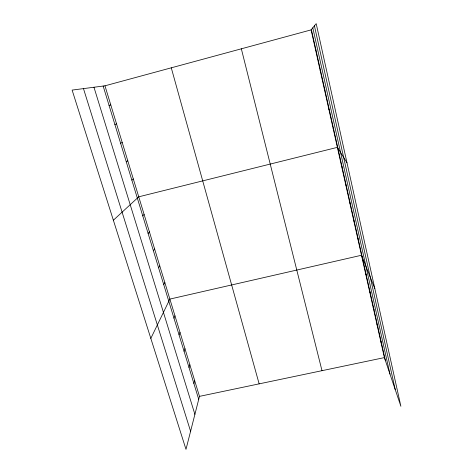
<?xml version="1.0" encoding="UTF-8"?>
<svg xmlns="http://www.w3.org/2000/svg" width="473" height="473" viewBox="0 0 473 473"><rect width="100%" height="100%" fill="white"/><g stroke="black" fill="none" stroke-linecap="round" stroke-linejoin="round"><path stroke-width="0.71" d="M104.965 85.814L199.476 396.368L185.99 449.35L72.121 90.089L104.965 85.814L311.098 29.882L316.195 23.65L400.879 406.283L384.395 357.6L311.098 29.882M193.9 383.544L194.705 380.682M189.011 367.527L189.868 364.795M184.062 351.297L184.967 348.696M179.048 334.854L180.006 332.377M173.963 318.181L174.975 315.846M150.828 338.414L169.872 299.09L361.502 255.254L374.835 288.625M163.735 284.663L164.858 282.606M158.597 267.819L159.773 265.903M153.394 250.749L154.624 248.981M148.114 233.443L149.403 231.823M142.763 215.901L144.111 214.44M113.366 220.223L138.749 196.815L337.373 147.351L346.987 162.783M131.837 180.089L133.309 178.954M126.261 161.807L127.799 160.838M120.609 143.266L122.211 142.474M315.639 50.179L315.964 50.049M114.868 124.464L116.541 123.855M109.056 105.396L110.794 104.965M199.476 396.368L384.395 357.6M320.109 70.175L320.481 70.258M324.519 89.888L324.927 90.172M328.865 109.322L329.314 109.795M333.146 128.473L333.642 129.141M341.536 165.97L342.103 166.999M345.639 184.322L346.248 185.528M349.689 202.426L350.327 203.798M353.68 220.276L354.36 221.819M357.618 237.884L358.327 239.586M365.452 272.903L366.226 274.914M369.348 290.31L370.152 292.474M373.185 307.48L374.019 309.785M376.975 324.413L377.838 326.867M380.712 341.116L381.605 343.705M83.473 88.611L190.589 431.287M93.967 87.245L194.9 414.354M103.155 86.051L198.719 399.348M171.279 67.816L259.145 383.857M241.342 48.808L322.001 370.678M314.421 25.814L395.239 389.622M312.795 27.801L389.971 374.072M311.376 29.539L385.318 360.325"/></g></svg>
